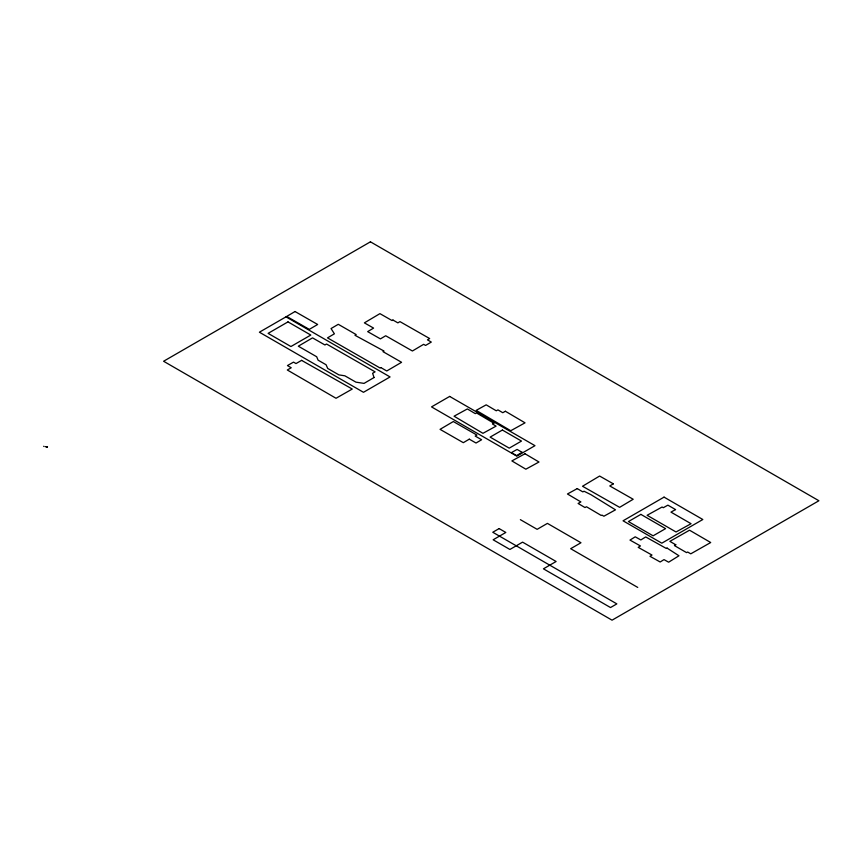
<?xml version="1.0" encoding="UTF-8"?>
<svg xmlns="http://www.w3.org/2000/svg" width="862" height="862" viewBox="0 0 862 862"><rect width="100%" height="100%" fill="white"/><g stroke="black" fill="none" stroke-linecap="round" stroke-linejoin="round"><path stroke-width="1.29" d="M46.904 446.828L45.546 446.645L47.485 446.699L46.753 447.195M43.671 446.279L44.177 446.538M46.516 447.055L47.065 446.969M520.368 519.657L537.134 529.333L547.424 523.385L580.966 542.748L570.666 548.695L637.74 587.421M667.016 548.06L666.348 548.48L645.692 536.94L640.843 539.946L635.229 536.821L629.982 540.086L640.444 545.948L638.203 547.348L651.995 555.053L649.98 556.292L660.173 561.992L664.009 559.6L668.632 562.196L678.965 555.774L667.016 548.06M380.799 367.557L380.067 367.999L327.506 337.872L334.391 333.82L331.051 328.551L338.281 324.306L356.189 334.585L354.982 335.286L384.01 351.049L382.987 351.642L401.573 362.299L386.769 370.972L380.799 367.557M392.921 320.028L392.059 320.556L379.926 313.639L364.378 322.862L373.591 328.099L367.665 331.622L380.422 338.885L385.691 335.76L412.413 350.996L423.651 344.315L425.591 345.436L431.302 342.063L427.455 339.865L429.675 338.561L399.957 321.623L397.888 322.873L392.921 320.028M613.324 483.841L609.79 485.952L633.193 499.26L619.638 507.341L582.518 486.254L599.618 476.039L613.324 483.841M295.03 311.527L286.701 316.44L309.296 329.381L317.647 324.478L295.03 311.527M469.273 439.167L463.325 442.68L440.051 429.351L453.315 421.54L476.912 435.062L475.199 436.075L481.621 439.739L476.018 443.025L469.273 439.167M374.054 377.534L364.055 383.385L355.941 382.157L344.865 375.81L338.917 374.884L327.7 368.43L326.084 364.755L318.067 360.154L316.688 356.749L298.317 346.19L312.54 337.872L324.92 344.962L326.558 344.024L375.078 371.856L372.61 373.278L374.054 377.534M370.434 241.823L163.586 361.253L612.052 620.177L818.9 500.747L370.434 241.823M285.99 316.85L259.397 332.204L363.473 392.296L390.066 376.942L285.99 316.85M287.994 321.882L268.114 333.368L290.925 346.535L310.805 335.059L287.994 321.882M449.662 396.423L431.528 406.896L516.844 456.149L534.979 445.676L449.662 396.423M502.384 430.041L490.133 437.109L509.237 448.143L521.488 441.075L502.384 430.041M522.146 452.345L516.489 455.61L511.446 452.604L517.103 449.436L522.146 452.345M499.12 528.589L492.773 532.253L616.847 603.885L610.511 607.548L543.437 568.823L556.119 561.496L522.587 542.144L509.905 549.46L493.139 539.784L505.822 532.457L499.12 528.589M664.052 497.126L623.054 520.799L661.822 543.179L702.821 519.506L664.052 497.126M640.875 514.377L628.42 521.564L653.105 535.819L665.572 528.632L640.875 514.377M675.776 544.784L674.418 545.571L686.561 552.628L687.65 552.025L690.774 553.824L710.708 542.521L689.535 530.205L669.871 541.358L675.776 544.784M301.603 360.37L296.011 363.57L293.533 362.115L287.445 365.574L291.227 367.762L287.305 369.992L336.018 398.276L352.256 389.042L301.603 360.37M675.539 509.571L670.97 512.125L691.065 523.719L676.023 531.973L647.103 515.282L662.081 507.018L663.277 507.718L667.899 505.164L675.539 509.571M505.391 411.26L502.772 412.715L497.956 409.87L496.264 410.797L486.19 404.838L476.19 410.366L510.757 430.72L525.033 422.833L505.391 411.26M493.829 423.188L492.428 423.964L496.103 426.119L482.946 433.317L454.058 416.206L467.366 408.944L475.307 413.641L476.557 412.963L493.829 423.188M577.249 488.603L567.455 493.991L580.891 501.921L578.1 503.462L585.007 507.546L586.462 506.748L601.245 515.476L601.945 515.088L603.885 516.23L615.49 509.83L591.02 494.723L584.048 491.232L582.841 491.89L577.249 488.603M525.001 453.746L511.877 460.922L525.852 469.197L538.987 462.01L525.001 453.746"/></g></svg>
